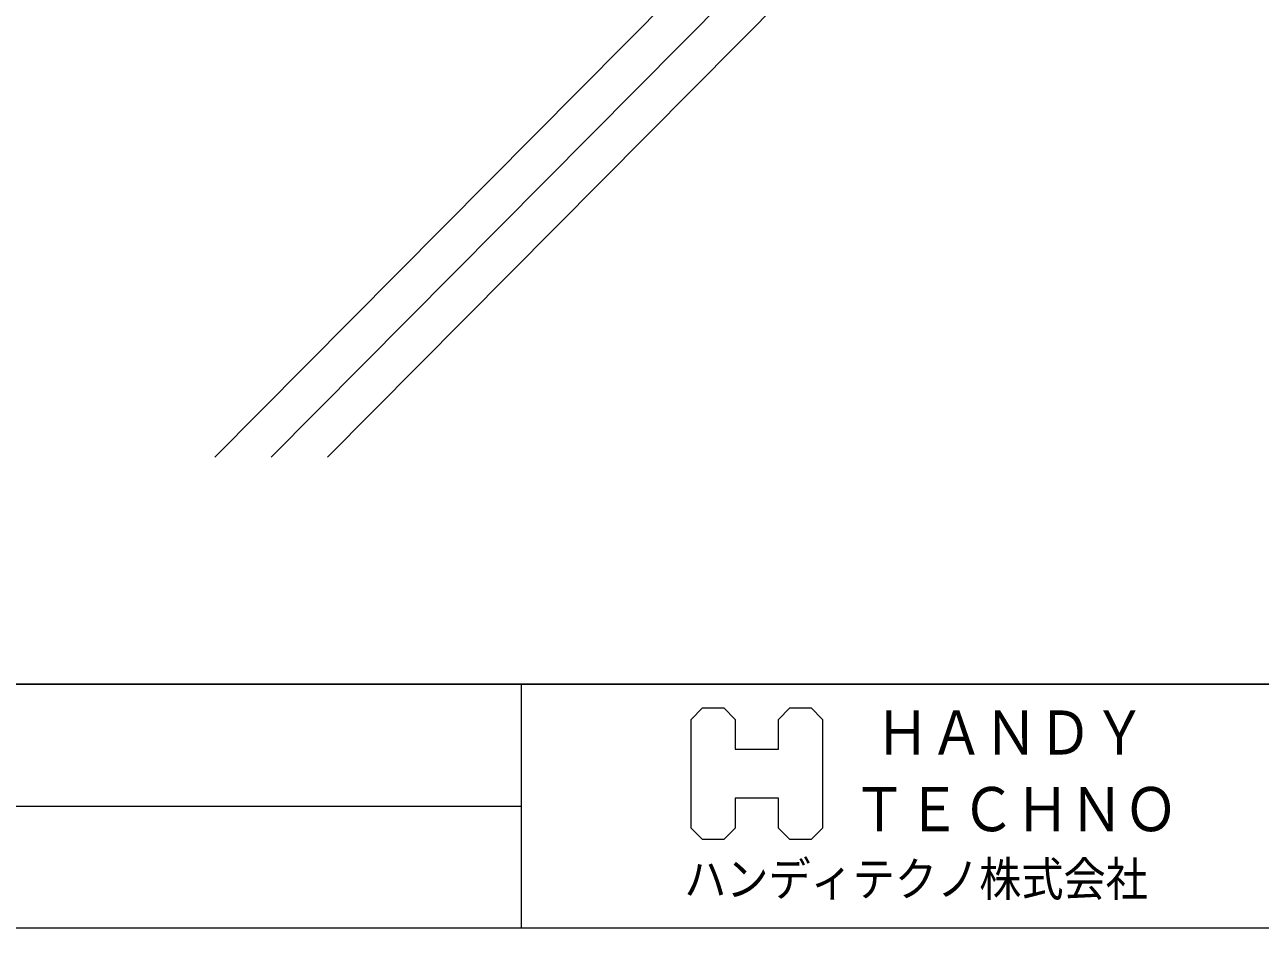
# Model space of a CAD drawing. Units: millimetres, scale not verified. Extents: x -829 to 829, y -160 to 161.
# Drawn here: x -245 to -179.2, y -160.5 to -112.4 of the extents above; entities that cross this region are included whole.
import ezdxf
from ezdxf.enums import TextEntityAlignment as Align

# ---------------------------------------------------------------- set-up
doc = ezdxf.new("R2010")
doc.units = ezdxf.units.MM
doc.header["$LTSCALE"] = 2
doc.layers.add('0-0_一般', color=4, linetype='Continuous', lineweight=9)
doc.styles.add('ＭＳ ゴシック', font='')
doc.styles.get('ＭＳ ゴシック').set_extended_font_data('MS Gothic')

# ---------------------------------------------------------------- blocks, each defined once
blk = doc.blocks.new('グループ-1')
at = {"layer": '0-0_一般', "color": 5}
blk.add_lwpolyline([(-151.069, -262.531), (-148.776, -262.531), (-147.576, -263.741), (-147.576, -275.321), (-148.776, -276.531), (-151.069, -276.531), (-152.271, -275.32), (-152.271, -272.152), (-156.882, -272.152), (-156.881, -275.321), (-158.082, -276.531), (-160.375, -276.531), (-161.575, -275.321), (-161.576, -263.741), (-160.375, -262.531), (-158.082, -262.531), (-156.882, -263.741), (-156.882, -266.91), (-152.271, -266.91), (-152.271, -263.741)], close=True, dxfattribs=at)
at = {"layer": '0-0_一般', "color": 7, "style": 'ＭＳ ゴシック', "width": 0.9}
for s, height, p in [('ＨＡＮＤＹ', 4.707, (-141.954, -268.911)), ('ＴＥＣＨＮＯ', 4.707, (-144.382, -277.071)), ('ハンディテクノ株式会社', 3.657, (-162.308, -283.674))]:
    blk.add_text(s, height=height, dxfattribs=at).set_placement(p, align=Align.BOTTOM_LEFT)

msp = doc.modelspace()

# ---------------------------------------------------------------- linework, layer by layer
at = {"layer": '0-0_一般', "color": 7}
for p, q in [((-192.206, -92.401), (-234.879, -135.408)), ((-189.206, -92.401), (-231.879, -135.408)), ((-186.206, -92.401), (-228.879, -135.408)), ((-218.572, -147.5), (-218.572, -160.5)), ((-288.572, -154), (-218.572, -154))]:
    msp.add_line(p, q, dxfattribs=at)
at = {"layer": '0-0_一般', "color": 5}
for points in [[(-408.572, 112.5), (-8.572, 112.5), (-8.572, -147.5), (-408.572, -147.5)], [(-408.572, -147.5), (-8.572, -147.5), (-8.572, -160.5), (-408.572, -160.5)]]:
    msp.add_lwpolyline(points, close=True, dxfattribs=at)

# ---------------------------------------------------------------- block references
at = {"layer": '0-0_一般', "xscale": 0.5, "yscale": 0.5}
msp.add_blockref('グループ-1', (-128.728, -17.5), dxfattribs=at)

doc.saveas('drawing.dxf')
